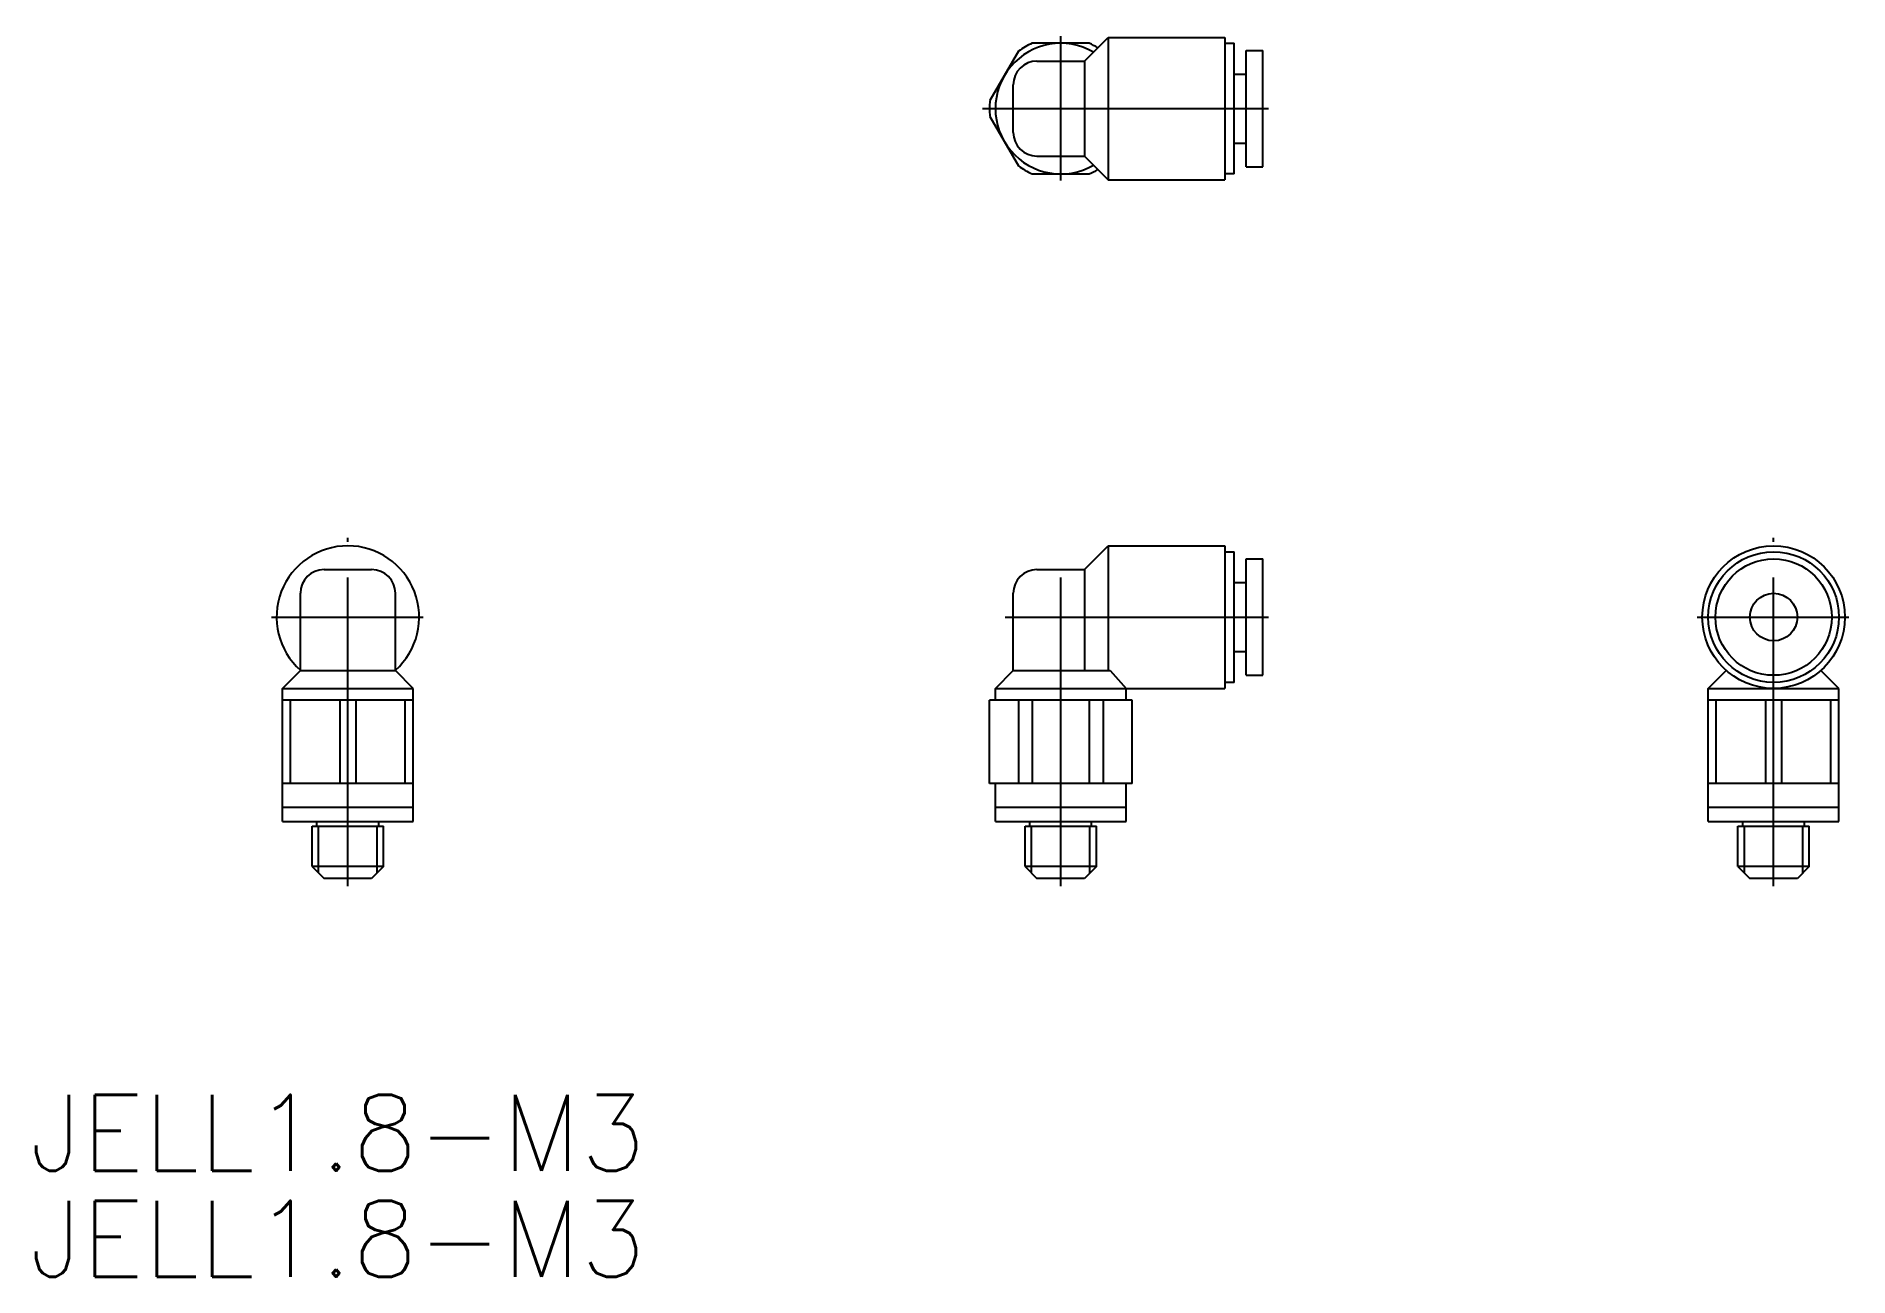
# Model space of a CAD drawing. Extents: x 90.7 to 167, y 143 to 195.2.
import ezdxf

# ---------------------------------------------------------------- set-up
doc = ezdxf.new("R2010")
doc.units = 0
doc.linetypes.add('CENTER', pattern=[17.5, 13, -1.5, 1.5, -1.5])
doc.layers.get('0').update_dxf_attribs({"linetype": 'CONTINUOUS'})
doc.layers.add('CENTER', color=1, linetype='CENTER')
doc.styles.get("Standard").update_dxf_attribs({"font": 'txt.shx', "bigfont": '@extfont2.shx'})

msp = doc.modelspace()

# ---------------------------------------------------------------- linework, layer by layer
at = {"color": 7, "linetype": 'CONTINUOUS'}
for p, q in [((132.046, 194.559), (130.847, 192.482)), ((135.027, 194.895), (132.629, 194.895)), ((134.828, 194.145), (135.828, 195.145)), ((135.828, 195.145), (140.728, 195.145)), ((135.828, 195.145), (135.828, 189.145)), ((140.728, 195.145), (140.728, 189.145)), ((140.728, 194.895), (141.13, 194.895)), ((141.13, 189.395), (141.13, 194.895)), ((141.63, 189.695), (141.63, 194.595)), ((141.63, 194.595), (142.33, 194.595)), ((142.33, 189.695), (142.33, 194.595)), ((132.828, 194.145), (134.828, 194.145)), ((134.828, 194.145), (134.828, 190.145)), ((131.828, 191.145), (131.828, 193.145)), ((141.13, 193.595), (141.63, 193.595)), ((130.847, 191.809), (132.046, 189.732)), ((141.13, 190.695), (141.63, 190.695)), ((132.828, 190.145), (134.828, 190.145)), ((134.828, 190.145), (135.828, 189.145)), ((132.629, 189.395), (135.027, 189.395)), ((141.13, 189.395), (140.728, 189.395)), ((141.63, 189.695), (142.33, 189.695)), ((135.828, 189.145), (140.728, 189.145)), ((134.828, 172.745), (135.828, 173.745)), ((135.828, 173.745), (140.728, 173.745)), ((135.828, 173.745), (135.828, 168.495)), ((140.728, 173.745), (140.728, 167.745)), ((140.728, 173.495), (141.13, 173.495)), ((141.13, 167.995), (141.13, 173.495)), ((141.63, 168.295), (141.63, 173.195)), ((141.63, 173.195), (142.33, 173.195)), ((142.33, 168.295), (142.33, 173.195)), ((102.828, 172.745), (104.828, 172.745)), ((132.828, 172.745), (134.828, 172.745)), ((134.828, 172.745), (134.828, 168.495)), ((101.828, 168.495), (101.828, 171.745)), ((105.828, 168.495), (105.828, 171.745)), ((131.828, 168.495), (131.828, 171.745)), ((141.13, 172.195), (141.63, 172.195)), ((141.13, 169.295), (141.63, 169.295)), ((101.078, 167.745), (101.828, 168.495)), ((101.828, 168.495), (105.828, 168.495)), ((106.578, 167.745), (105.828, 168.495)), ((131.078, 167.745), (131.828, 168.495)), ((131.828, 168.495), (135.903, 168.495)), ((135.903, 168.495), (136.578, 167.745)), ((141.13, 167.995), (140.728, 167.995)), ((141.63, 168.295), (142.33, 168.295)), ((161.078, 167.745), (161.835, 168.503)), ((166.578, 167.745), (165.821, 168.503)), ((101.078, 162.145), (101.078, 167.745)), ((101.078, 167.745), (106.578, 167.745)), ((106.578, 167.245), (101.078, 167.245)), ((101.415, 163.745), (101.415, 167.245)), ((103.491, 167.245), (103.491, 163.745)), ((104.165, 167.245), (104.165, 163.745)), ((106.241, 163.745), (106.241, 167.245)), ((106.578, 162.145), (106.578, 167.745)), ((130.828, 163.745), (130.828, 167.245)), ((136.828, 167.245), (130.828, 167.245)), ((131.078, 167.245), (131.078, 167.745)), ((131.078, 167.745), (140.728, 167.745)), ((132.046, 167.245), (132.046, 163.745)), ((132.629, 167.245), (132.629, 163.745)), ((135.027, 167.245), (135.027, 163.745)), ((135.61, 167.245), (135.61, 163.745)), ((136.578, 167.245), (136.578, 167.745)), ((136.828, 163.745), (136.828, 167.245)), ((161.078, 162.145), (161.078, 167.745)), ((161.078, 167.745), (166.578, 167.745)), ((166.578, 167.245), (161.078, 167.245)), ((161.415, 163.745), (161.415, 167.245)), ((163.491, 167.245), (163.491, 163.745)), ((164.165, 167.245), (164.165, 163.745)), ((166.241, 163.745), (166.241, 167.245)), ((166.578, 162.145), (166.578, 167.745)), ((106.578, 163.745), (101.078, 163.745)), ((136.828, 163.745), (130.828, 163.745)), ((131.078, 162.145), (131.078, 163.745)), ((136.578, 162.145), (136.578, 163.745)), ((166.578, 163.745), (161.078, 163.745)), ((101.078, 162.745), (106.578, 162.745)), ((131.078, 162.745), (136.578, 162.745)), ((161.078, 162.745), (166.578, 162.745)), ((101.078, 162.145), (106.578, 162.145)), ((102.328, 161.945), (105.328, 161.945)), ((102.328, 160.245), (102.328, 161.945)), ((102.528, 161.945), (102.528, 162.145)), ((105.128, 161.945), (105.128, 162.145)), ((105.328, 160.245), (105.328, 161.945)), ((131.078, 162.145), (136.578, 162.145)), ((132.328, 161.945), (135.328, 161.945)), ((132.328, 160.245), (132.328, 161.945)), ((132.528, 161.945), (132.528, 162.145)), ((135.128, 161.945), (135.128, 162.145)), ((135.328, 160.245), (135.328, 161.945)), ((161.078, 162.145), (166.578, 162.145)), ((162.328, 161.945), (165.328, 161.945)), ((162.328, 160.245), (162.328, 161.945)), ((162.528, 161.945), (162.528, 162.145)), ((165.128, 161.945), (165.128, 162.145)), ((165.328, 160.245), (165.328, 161.945)), ((102.328, 160.245), (102.828, 159.745)), ((105.328, 160.245), (104.828, 159.745)), ((132.328, 160.245), (132.828, 159.745)), ((135.328, 160.245), (134.828, 159.745)), ((162.328, 160.245), (162.828, 159.745)), ((165.328, 160.245), (164.828, 159.745)), ((104.828, 159.745), (102.828, 159.745)), ((134.828, 159.745), (132.828, 159.745)), ((164.828, 159.745), (162.828, 159.745))]:
    msp.add_line(p, q, dxfattribs=at)
at = {"color": 3, "linetype": 'CONTINUOUS'}
for p, q in [((102.599, 159.975), (102.599, 161.945)), ((105.058, 159.975), (105.058, 161.945)), ((132.599, 159.975), (132.599, 161.945)), ((135.058, 159.975), (135.058, 161.945)), ((162.599, 159.975), (162.599, 161.945)), ((165.058, 159.975), (165.058, 161.945)), ((105.328, 160.245), (102.328, 160.245)), ((135.328, 160.245), (132.328, 160.245)), ((165.328, 160.245), (162.328, 160.245))]:
    msp.add_line(p, q, dxfattribs=at)
at = {"color": 7, "linetype": 'CONTINUOUS'}
for radius in [3, 2.75, 2.45, 1]:
    msp.add_circle((163.828, 170.745), radius, dxfattribs=at)
for centre, radius, start, end in [((133.828, 192.145), 2.75, 59.89982, 300.10018), ((133.828, 192.145), 3, 113.55646, 126.44354), ((133.828, 192.145), 3, 58.63302, 66.44354), ((132.828, 193.145), 1, 90, 180), ((133.828, 192.145), 3, 173.55646, 186.44354), ((132.828, 191.145), 1, 180, 270), ((133.828, 192.145), 3, 233.55646, 246.44354), ((133.828, 192.145), 3, 293.55646, 301.36698), ((103.828, 170.745), 3, 311.81032, 228.18968), ((102.828, 171.745), 1, 90, 180), ((104.828, 171.745), 1, 0, 90), ((132.828, 171.745), 1, 90, 180)]:
    msp.add_arc(centre, radius, start, end, dxfattribs=at)
at = {"layer": 'CENTER', "color": 1, "linetype": 'CENTER'}
for p, q in [((133.828, 189.124), (133.828, 195.191)), ((130.536, 192.145), (142.57, 192.145)), ((103.828, 159.417), (103.828, 174.082)), ((163.828, 159.417), (163.828, 174.082)), ((133.828, 159.417), (133.828, 173.24)), ((100.613, 170.745), (106.99, 170.745)), ((131.483, 170.745), (142.57, 170.745)), ((160.613, 170.745), (166.99, 170.745))]:
    msp.add_line(p, q, dxfattribs=at)

# ---------------------------------------------------------------- texts
at = {"color": 7, "linetype": 'CONTINUOUS'}
for p in [(90.44, 147.443), (90.44, 142.982)]:
    msp.add_text('JELL1.8-M3', height=3.2, dxfattribs=at).set_placement(p)

doc.saveas('drawing.dxf')
